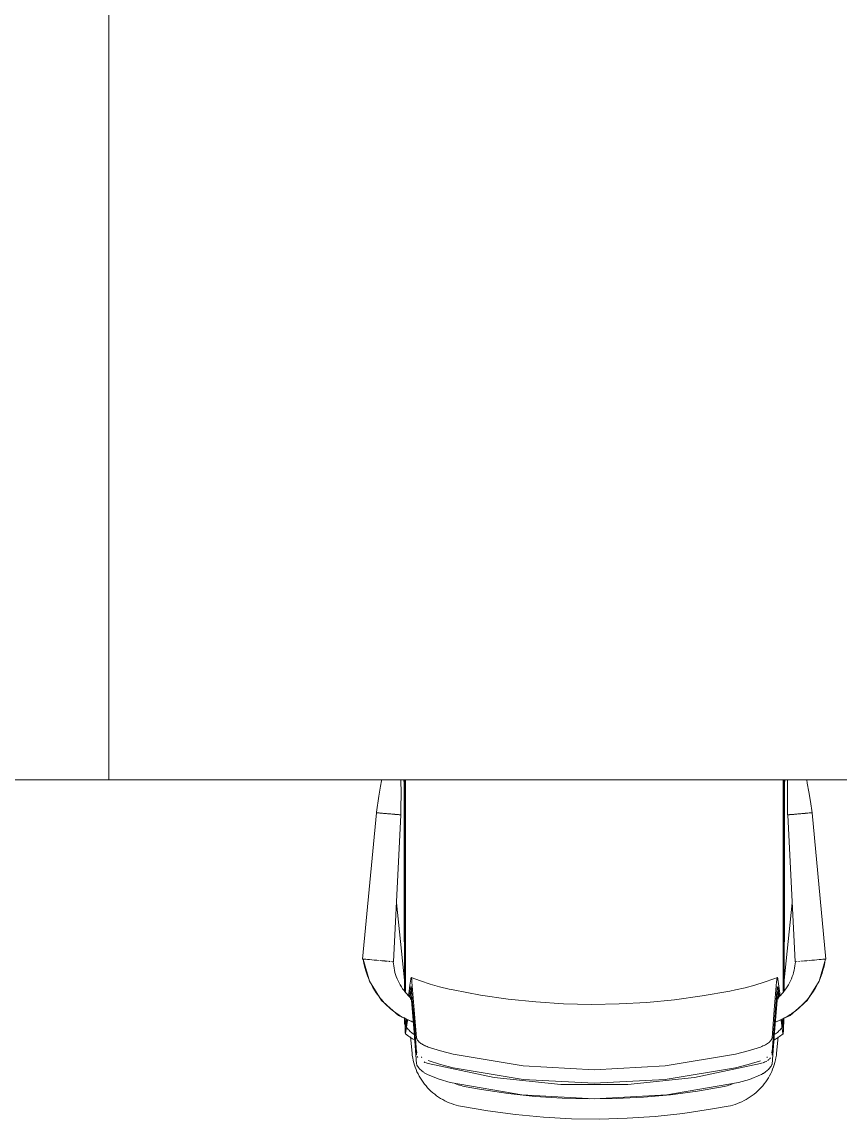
# Model space of a CAD drawing. Header units: millimetres. Extents: x 155927 to 317870, y -36033 to 97293.
# Drawn here: x 193351 to 194409, y 10769 to 12188 of the extents above; entities that cross this region are included whole.
import ezdxf

# ---------------------------------------------------------------- set-up
doc = ezdxf.new("R2010")
doc.units = ezdxf.units.MM
doc.header["$MEASUREMENT"] = 0
doc.layers.add('I-FURN', color=8, linetype='CONTINUOUS', lineweight=9)

msp = doc.modelspace()

# ---------------------------------------------------------------- linework, layer by layer
at = {"layer": 'I-FURN'}
for p, q in [((193463.4, 12607.5), (193463.4, 11207.5)), ((190813.4, 11207.5), (196113.4, 11207.5)), ((193814.7, 11199.6), (193812.5, 11186.6)), ((193815.8, 11206.2), (193814.7, 11199.6)), ((193816.1, 11207.5), (193815.8, 11206.2)), ((193840.9, 11202.6), (193840.8, 11207.5)), ((193841.1, 11195.1), (193840.9, 11202.6)), ((193845.1, 11203.1), (193844.6, 11207.5)), ((193845.1, 10998.1), (193845.1, 11207.5)), ((193845.7, 11207.5), (193845.7, 10937.3)), ((193846.8, 11207.5), (193846.8, 10935.9)), ((194335.3, 10935.9), (194335.3, 11207.5)), ((194336, 11207.5), (194336, 10937.3)), ((194337.3, 11207.5), (194336.9, 11203.1)), ((194336.9, 10998.1), (194336.9, 11207.5)), ((194340.7, 11195.1), (194340.9, 11202.6)), ((194340.9, 11202.6), (194341, 11207.5)), ((194366.4, 11203.5), (194365.7, 11207.5)), ((194368.3, 11192.3), (194366.4, 11203.5)), ((193812.5, 11186.6), (193809.3, 11165.8)), ((193841, 11175.4), (193841.1, 11186.2)), ((193841.1, 11186.2), (193841.1, 11195.1)), ((194340.7, 11186.2), (194340.7, 11195.1)), ((194340.8, 11175.4), (194340.7, 11186.2)), ((194370.4, 11179.6), (194368.3, 11192.3)), ((193840.8, 11162.3), (193841, 11175.4)), ((194341, 11162.3), (194340.8, 11175.4)), ((194372.6, 11165.1), (194370.4, 11179.6)), ((193791.3, 10975.8), (193809.2, 11165.1)), ((193809.2, 11165.1), (193791.3, 10975.8)), ((193809.3, 11165.8), (193809.2, 11165.1)), ((193840.8, 11162.3), (193831.2, 10972.3)), ((193831.2, 10972.3), (193840.8, 11162.3)), ((194350.8, 10972.3), (194341.2, 11162.3)), ((194341.2, 11162.3), (194350.8, 10972.3)), ((194372.7, 11165.1), (194390.6, 10975.8)), ((194390.6, 10975.8), (194372.7, 11165.1)), ((193835, 11048.5), (193845.4, 10948.5)), ((194336.5, 10948.4), (194346.9, 11048.5)), ((193845.1, 10998.1), (193845.5, 10998.1)), ((193845.5, 10998.1), (193845.4, 10935.6)), ((193845.4, 10962.3), (193845.4, 10998.1)), ((194336.5, 10935.6), (194336.4, 10998.1)), ((194336.4, 10998.1), (194336.9, 10998.1)), ((194336.5, 10998.1), (194336.6, 10962.3)), ((193791.6, 10975.8), (193791.3, 10975.8)), ((193792.4, 10975.7), (193791.6, 10975.8)), ((193792.2, 10975.7), (193800.1, 10947.2)), ((193800.1, 10947.2), (193792.2, 10975.7)), ((193800.1, 10947.2), (193792.2, 10975.7)), ((193792.2, 10975.7), (193800.1, 10947.2)), ((193793.7, 10975.6), (193792.4, 10975.7)), ((193795.5, 10975.5), (193793.7, 10975.6)), ((193797.8, 10975.3), (193795.5, 10975.5)), ((193800.4, 10975), (193797.8, 10975.3)), ((193803.3, 10974.8), (193800.4, 10975)), ((193806.4, 10974.5), (193803.3, 10974.8)), ((193809.6, 10974.2), (193806.4, 10974.5)), ((193812.9, 10973.9), (193809.6, 10974.2)), ((193816.2, 10973.7), (193813.9, 10973.8)), ((193818.8, 10973.4), (193816.2, 10973.7)), ((193822.2, 10973.1), (193819.3, 10973.4)), ((193827, 10972.7), (193824.8, 10972.9)), ((193830.1, 10972.4), (193828.8, 10972.5)), ((193830.9, 10972.4), (193830.1, 10972.4)), ((193831.2, 10972.3), (193830.9, 10972.4)), ((194351, 10972.4), (194350.8, 10972.3)), ((194351.8, 10972.4), (194351, 10972.4)), ((194353.2, 10972.5), (194351.8, 10972.4)), ((194357.2, 10972.9), (194355, 10972.7)), ((194357.2, 10972.9), (194355, 10972.7)), ((194362.7, 10973.4), (194358.5, 10973)), ((194362.7, 10973.4), (194359.8, 10973.1)), ((194365.8, 10973.7), (194363.1, 10973.4)), ((194365.5, 10973.6), (194363.2, 10973.4)), ((194368, 10973.8), (194365.8, 10973.7)), ((194372.3, 10974.2), (194369, 10973.9)), ((194375.6, 10974.5), (194372.3, 10974.2)), ((194378.7, 10974.8), (194375.6, 10974.5)), ((194381.6, 10975), (194378.7, 10974.8)), ((194384.2, 10975.3), (194381.6, 10975)), ((194389.8, 10975.7), (194381.8, 10947.2)), ((194381.8, 10947.2), (194389.8, 10975.7)), ((194389.8, 10975.7), (194381.8, 10947.2)), ((194381.8, 10947.2), (194389.8, 10975.7)), ((194386.4, 10975.5), (194384.2, 10975.3)), ((194388.2, 10975.6), (194386.4, 10975.5)), ((194389.5, 10975.7), (194388.2, 10975.6)), ((194390.3, 10975.8), (194389.5, 10975.7)), ((194390.6, 10975.8), (194390.3, 10975.8)), ((193845.4, 10935.7), (193845.4, 10962.3)), ((194336.6, 10962.3), (194336.6, 10935.7)), ((193800.1, 10947.2), (193815.8, 10922.2)), ((193815.8, 10922.2), (193800.1, 10947.2)), ((193810.2, 10931.1), (193800.1, 10947.2)), ((193800.1, 10947.2), (193815.8, 10922.2)), ((193853.6, 10949.8), (193852.6, 10942.1)), ((193854.3, 10952.1), (193866.3, 10947.6)), ((193858.2, 10910), (193855.2, 10946.4)), ((193866.3, 10947.6), (193878.6, 10943.5)), ((194298.5, 10942.1), (194310.8, 10945.9)), ((194310.8, 10945.9), (194323, 10950.3)), ((194323, 10950.3), (194327.7, 10952.1)), ((194326.7, 10946.4), (194323.8, 10910)), ((194329.6, 10940.7), (194328.4, 10949.8)), ((194381.8, 10947.2), (194366.2, 10922.2)), ((194366.2, 10922.2), (194381.8, 10947.2)), ((194366.2, 10922.2), (194381.8, 10947.2)), ((194381.8, 10947.2), (194371.8, 10931.1)), ((193845.7, 10937.3), (193845.7, 10935.1)), ((193846.8, 10935.9), (193846.8, 10933.8)), ((193851.5, 10934.4), (193850.8, 10928.7)), ((193852.6, 10942.1), (193851.5, 10934.4)), ((193851.9, 10927.8), (193853.2, 10937.4)), ((193853, 10927.1), (193853.8, 10932.3)), ((193853.8, 10939.8), (193855.8, 10939)), ((193854.8, 10934), (193858, 10895)), ((193878.6, 10943.5), (193890.9, 10940)), ((193890.9, 10940), (193903.4, 10936.9)), ((193903.4, 10936.9), (193908.4, 10935.8)), ((193908.4, 10935.8), (193943.8, 10929.2)), ((194230.6, 10928), (194266.1, 10934.3)), ((194266.1, 10934.3), (194273.5, 10935.8)), ((194273.5, 10935.8), (194286.1, 10938.7)), ((194286.1, 10938.7), (194298.5, 10942.1)), ((194324, 10895), (194327.2, 10934)), ((194326.1, 10939), (194328.1, 10939.8)), ((194328.2, 10932.2), (194328.9, 10927.2)), ((194328.8, 10937.4), (194330.1, 10927.8)), ((194330.8, 10931.7), (194329.6, 10940.7)), ((194331.1, 10928.7), (194330.8, 10931.7)), ((194335.3, 10934), (194335.3, 10935.9)), ((194336, 10937.3), (194336, 10934.7)), ((193815.8, 10922.2), (193811.9, 10928.5)), ((193815.8, 10922.2), (193837.9, 10902.7)), ((193837.9, 10902.7), (193815.8, 10922.2)), ((193821.3, 10917.3), (193815.8, 10922.2)), ((193815.8, 10922.2), (193837.9, 10902.7)), ((193853.3, 10925.1), (193853.1, 10923.6)), ((193857.9, 10881.3), (193854.6, 10922)), ((193855, 10929.3), (193858, 10891.5)), ((193943.8, 10929.2), (193979.4, 10924.1)), ((193979.4, 10924.1), (194015.2, 10920.3)), ((194015.2, 10920.3), (194051.2, 10918)), ((194051.2, 10918), (194087.2, 10917.1)), ((194087.2, 10917.1), (194123.2, 10917.7)), ((194123.2, 10917.7), (194159.1, 10919.7)), ((194159.1, 10919.7), (194194.9, 10923.1)), ((194194.9, 10923.1), (194230.6, 10928)), ((194324, 10891.4), (194327, 10929.2)), ((194327.3, 10922), (194324.1, 10881.3)), ((194328.8, 10923.8), (194328.7, 10925.1)), ((194366.2, 10922.2), (194344.1, 10902.7)), ((194344.1, 10902.7), (194366.2, 10922.2)), ((194344.1, 10902.7), (194366.2, 10922.2)), ((194366.2, 10922.2), (194360.6, 10917.3)), ((194370.1, 10928.5), (194366.2, 10922.2)), ((193837.9, 10902.7), (193832.4, 10907.6)), ((193837.9, 10902.7), (193856.8, 10894)), ((193856.8, 10894), (193837.9, 10902.7)), ((193844.5, 10899.7), (193837.9, 10902.7)), ((193837.9, 10902.7), (193856.8, 10894)), ((193861.2, 10873.6), (193858.2, 10910)), ((194323.8, 10910), (194320.8, 10873.5)), ((194344.1, 10902.7), (194325.1, 10894)), ((194325.1, 10894), (194344.1, 10902.7)), ((194325.1, 10894), (194344.1, 10902.7)), ((194344.1, 10902.7), (194337.4, 10899.7)), ((194349.6, 10907.6), (194344.1, 10902.7)), ((193845.7, 10900.1), (193845.7, 10891.5)), ((193846, 10898.7), (193845.7, 10891.5)), ((193846.4, 10884.9), (193846.2, 10891.5)), ((193846.5, 10891.5), (193846.5, 10889.5)), ((193849.3, 10896.5), (193846.9, 10879.5)), ((193846.9, 10887.8), (193847.4, 10894)), ((193847.8, 10888.1), (193847.2, 10889)), ((193847.4, 10894), (193847.8, 10897.5)), ((193847.4, 10889.4), (193848.5, 10896.8)), ((193848.6, 10886.9), (193847.8, 10888.1)), ((193849.5, 10885.8), (193848.6, 10886.9)), ((193858, 10895), (193861.2, 10855.9)), ((193858, 10891.5), (193861.2, 10851.7)), ((194320.8, 10855.9), (194324, 10895)), ((194320.8, 10851.6), (194324, 10891.4)), ((194333.4, 10887), (194332.6, 10885.9)), ((194335, 10879.5), (194332.7, 10896.3)), ((194333.4, 10896.6), (194334.2, 10891.2)), ((194334.2, 10888.2), (194333.4, 10887)), ((194334.2, 10897.1), (194334.6, 10894)), ((194334.2, 10891.2), (194334.4, 10890.2)), ((194334.3, 10888.2), (194334.2, 10888.2)), ((194334.5, 10888.6), (194334.3, 10888.2)), ((194334.4, 10890.2), (194334.5, 10889.3)), ((194334.7, 10888.9), (194334.5, 10888.6)), ((194334.6, 10894), (194335.1, 10887.8)), ((194334.7, 10891.3), (194336, 10891.6)), ((194335.4, 10889.5), (194335.5, 10891.6)), ((194335.8, 10891.6), (194335.6, 10884.9)), ((194336, 10891.6), (194335.8, 10898.4)), ((194336, 10898.6), (194336, 10891.6)), ((193850.9, 10876), (193846.8, 10879)), ((193850.4, 10884.7), (193849.5, 10885.8)), ((193851.4, 10883.7), (193850.4, 10884.7)), ((193855.8, 10872.7), (193850.9, 10876)), ((193852.4, 10882.6), (193851.4, 10883.7)), ((193853.4, 10881.7), (193852.4, 10882.6)), ((193853.1, 10875.1), (193855.3, 10854)), ((193854.5, 10880.7), (193853.4, 10881.7)), ((193855.6, 10879.8), (193854.5, 10880.7)), ((193856.8, 10879), (193855.6, 10879.8)), ((193858, 10878.2), (193856.8, 10879)), ((193861.2, 10840.1), (193857.9, 10881.3)), ((194324.1, 10881.3), (194320.8, 10840)), ((194325.5, 10879.2), (194324.4, 10878.4)), ((194326.6, 10880), (194325.5, 10879.2)), ((194330.4, 10875.5), (194325.5, 10872.3)), ((194327.7, 10880.9), (194326.6, 10880)), ((194326.7, 10854), (194328.9, 10875.1)), ((194328.8, 10881.8), (194327.7, 10880.9)), ((194329.8, 10882.8), (194328.8, 10881.8)), ((194330.8, 10883.8), (194329.8, 10882.8)), ((194335.2, 10879), (194330.4, 10875.5)), ((194331.7, 10884.8), (194330.8, 10883.8)), ((194332.6, 10885.9), (194331.7, 10884.8)), ((193858.7, 10871), (193855.8, 10872.7)), ((193892.2, 10857), (193876.2, 10862)), ((194305.8, 10862), (194289.8, 10857)), ((194325.5, 10872.3), (194323.3, 10871)), ((193855.3, 10854), (193855.6, 10850.9)), ((193855.6, 10850.9), (193856.2, 10847.8)), ((193856.2, 10847.8), (193856.8, 10844.7)), ((193856.8, 10844.7), (193857.5, 10841.7)), ((193876.2, 10844.4), (193892.2, 10839.4)), ((193908.4, 10852.9), (193892.2, 10857)), ((193999.2, 10837.7), (193908.4, 10852.9)), ((194273.5, 10852.8), (194182.7, 10837.7)), ((194289.8, 10857), (194273.5, 10852.8)), ((194324.5, 10842.1), (194325.3, 10845.2)), ((194325.3, 10845.2), (194325.9, 10848.2)), ((194325.9, 10848.2), (194326.4, 10851.3)), ((194326.4, 10851.3), (194326.7, 10854)), ((193857.5, 10841.7), (193858.4, 10838.7)), ((193858.4, 10838.7), (193859.4, 10835.8)), ((193859.4, 10835.8), (193860.5, 10832.8)), ((193860.5, 10832.8), (193861.7, 10830)), ((193876.2, 10840.7), (193961.3, 10822.7)), ((193892.2, 10839.4), (193908.4, 10835.2)), ((193908.4, 10835.2), (193999.2, 10820.1)), ((194091, 10832.6), (193999.2, 10837.7)), ((194182.7, 10837.7), (194091, 10832.6)), ((194182.7, 10820.1), (194273.5, 10835.2)), ((194220.7, 10822.7), (194305.8, 10840.7)), ((194273.5, 10835.2), (194289.8, 10839.3)), ((194289.8, 10839.3), (194305.8, 10844.3)), ((194319.1, 10827.6), (194320.4, 10830.4)), ((194320.4, 10830.4), (194321.6, 10833.3)), ((194321.6, 10833.3), (194322.7, 10836.2)), ((194322.7, 10836.2), (194323.7, 10839.1)), ((194323.7, 10839.1), (194324.5, 10842.1)), ((193861.7, 10830), (193863.1, 10827.2)), ((193863.1, 10827.2), (193864.5, 10824.4)), ((193864.5, 10824.4), (193866.1, 10821.7)), ((193866.1, 10821.7), (193867.8, 10819.1)), ((193867.8, 10819.1), (193869.5, 10816.5)), ((193869.5, 10816.5), (193871.4, 10814)), ((193890.2, 10820.2), (193876.2, 10825.9)), ((193904.7, 10816), (193890.2, 10820.2)), ((193997.3, 10800.2), (193904.7, 10816)), ((193961.3, 10822.7), (194047.6, 10813.7)), ((193999.2, 10820.1), (194091, 10815)), ((194091, 10815), (194182.7, 10820.1)), ((194134.3, 10813.7), (194220.7, 10822.7)), ((194277.3, 10816), (194184.6, 10800.2)), ((194291.8, 10820.1), (194277.3, 10816)), ((194305.8, 10825.9), (194291.8, 10820.1)), ((194310.8, 10814.3), (194312.7, 10816.9)), ((194312.7, 10816.9), (194314.4, 10819.4)), ((194314.4, 10819.4), (194316.1, 10822.1)), ((194316.1, 10822.1), (194317.6, 10824.8)), ((194317.6, 10824.8), (194319.1, 10827.6)), ((193871.4, 10814), (193873.4, 10811.6)), ((193873.4, 10811.6), (193875.4, 10809.2)), ((193875.4, 10809.2), (193877.6, 10807)), ((193877.6, 10807), (193879.8, 10804.8)), ((193879.8, 10804.8), (193882.2, 10802.7)), ((193882.2, 10802.7), (193884.6, 10800.8)), ((193912.9, 10814), (193911, 10814.8)), ((193914.9, 10813.2), (193912.9, 10814)), ((193916.8, 10812.6), (193914.9, 10813.2)), ((193918.8, 10812), (193916.8, 10812.6)), ((193920.8, 10811.4), (193918.8, 10812)), ((193922.9, 10811), (193920.8, 10811.4)), ((193945, 10807), (193922.9, 10811)), ((193979.7, 10801.8), (193945, 10807)), ((194014.6, 10798.1), (193979.7, 10801.8)), ((194047.6, 10813.7), (194134.3, 10813.7)), ((194224.5, 10805), (194189.7, 10800.3)), ((194259.1, 10811), (194224.5, 10805)), ((194260.8, 10811.4), (194259.1, 10811)), ((194262.8, 10811.9), (194260.8, 10811.4)), ((194264.8, 10812.5), (194262.8, 10811.9)), ((194266.8, 10813.1), (194264.8, 10812.5)), ((194268.7, 10813.9), (194266.8, 10813.1)), ((194270.6, 10814.7), (194268.7, 10813.9)), ((194297.7, 10801), (194300.1, 10803)), ((194300.1, 10803), (194302.4, 10805.1)), ((194302.4, 10805.1), (194304.7, 10807.3)), ((194304.7, 10807.3), (194306.8, 10809.6)), ((194306.8, 10809.6), (194308.9, 10811.9)), ((194308.9, 10811.9), (194310.8, 10814.3)), ((193884.6, 10800.8), (193887.1, 10798.9)), ((193887.1, 10798.9), (193889.6, 10797.1)), ((193889.6, 10797.1), (193892.3, 10795.4)), ((193892.3, 10795.4), (193895, 10793.9)), ((193895, 10793.9), (193897.7, 10792.4)), ((193897.7, 10792.4), (193900.5, 10791.1)), ((193900.5, 10791.1), (193903.4, 10789.8)), ((193903.4, 10789.8), (193906.3, 10788.7)), ((193906.3, 10788.7), (193909.3, 10787.7)), ((193909.3, 10787.7), (193912.3, 10786.8)), ((194091, 10794.9), (193997.3, 10800.2)), ((194049.6, 10795.7), (194014.6, 10798.1)), ((194084.6, 10794.8), (194049.6, 10795.7)), ((194119.7, 10795.2), (194084.6, 10794.8)), ((194184.6, 10800.2), (194091, 10794.9)), ((194154.8, 10797.1), (194119.7, 10795.2)), ((194189.7, 10800.3), (194154.8, 10797.1)), ((194270.1, 10786.9), (194273.1, 10787.8)), ((194273.1, 10787.8), (194276.1, 10788.8)), ((194276.1, 10788.8), (194279, 10790)), ((194279, 10790), (194281.8, 10791.2)), ((194281.8, 10791.2), (194284.6, 10792.6)), ((194284.6, 10792.6), (194287.4, 10794.1)), ((194287.4, 10794.1), (194290.1, 10795.7)), ((194290.1, 10795.7), (194292.7, 10797.4)), ((194292.7, 10797.4), (194295.2, 10799.1)), ((194295.2, 10799.1), (194297.7, 10801)), ((193912.3, 10786.8), (193915.3, 10786)), ((193915.3, 10786), (193917.9, 10785.5)), ((193917.9, 10785.5), (193953.5, 10779.3)), ((193953.5, 10779.3), (193989.3, 10774.5)), ((193989.3, 10774.5), (194025.3, 10771.1)), ((194169.7, 10772.2), (194205.6, 10776.1)), ((194205.6, 10776.1), (194241.3, 10781.4)), ((194241.3, 10781.4), (194264.1, 10785.5)), ((194264.1, 10785.5), (194267.1, 10786.1)), ((194267.1, 10786.1), (194270.1, 10786.9)), ((194025.3, 10771.1), (194061.4, 10769.2)), ((194061.4, 10769.2), (194097.5, 10768.8)), ((194097.5, 10768.8), (194133.6, 10769.8)), ((194133.6, 10769.8), (194169.7, 10772.2))]:
    msp.add_line(p, q, dxfattribs=at)
msp.add_ellipse((194090.6, 11402.6), major_axis=(825, 0), ratio=0.648816, start_param=4.410918, end_param=4.412924, dxfattribs=at)
for points, knots in [([(193809.2, 11165.1), (193809.2, 11165.1), (193809.9, 11165), (193812.2, 11164.8), (193814.1, 11164.7), (193814.8, 11164.6)], [-1, -1, -1, -1, -0.8888889, -0.7777778, -0.722393, -0.722393, -0.722393, -0.722393]), ([(193825, 11163.7), (193824.1, 11163.8), (193821.3, 11164), (193817.8, 11164.3), (193815.6, 11164.5), (193814.9, 11164.6)], [-0.4999756, -0.4999756, -0.4999756, -0.4999756, -0.4444444, -0.3333333, -0.2779256, -0.2779256, -0.2779256, -0.2779256]), ([(193825, 11163.7), (193825.9, 11163.6), (193827.7, 11163.5), (193830.4, 11163.2), (193832.9, 11163), (193835.2, 11162.8), (193837.1, 11162.7), (193838.7, 11162.5), (193840.3, 11162.4), (193840.8, 11162.3), (193840.8, 11162.3)], [-0.4999756, -0.4999756, -0.4999756, -0.4999756, -0.4444444, -0.3888889, -0.3333333, -0.2777778, -0.2222222, -0.1666667, -0.1111111, 0, 0, 0, 0]), ([(193840.8, 11162.3), (193840.8, 11162.3), (193840.6, 11162.4), (193839.7, 11162.4), (193837.3, 11162.6), (193832.3, 11163.1), (193827.7, 11163.5), (193825, 11163.7)], [-1, -1, -1, -1, -0.9444444, -0.8888889, -0.7777778, -0.6666667, -0.5, -0.5, -0.5, -0.5]), ([(194343.1, 11162.5), (194342.7, 11162.5), (194341.5, 11162.4), (194341, 11162.3), (194341, 11162.3)], [-0.1666667, -0.1666667, -0.1666667, -0.1666667, -0.1111111, 0, 0, 0, 0]), ([(194351.4, 11163.2), (194350.5, 11163.2), (194348.9, 11163), (194347.5, 11162.9), (194346.8, 11162.8)], [-0.3888889, -0.3888889, -0.3888889, -0.3888889, -0.3333333, -0.2816289, -0.2816289, -0.2816289, -0.2816289]), ([(193792.2, 10975.7), (193794.2, 10961), (193802.1, 10939.7), (193820.7, 10916.6), (193837.5, 10903.1), (193850.1, 10896.7), (193856.4, 10894.3)], [-1, -1, -1, -1, -0.7, -0.55, -0.4, -0.2610856, -0.2610856, -0.2610856, -0.2610856]), ([(193823.5, 10973), (193823.4, 10973), (193823.2, 10973), (193822.8, 10973.1), (193822.1, 10973.1), (193821.2, 10973.2), (193820.1, 10973.3), (193819.5, 10973.4), (193819.3, 10973.4)], [-0.77777778, -0.77777778, -0.77777778, -0.77777778, -0.77083333, -0.76388889, -0.75, -0.72222222, -0.69444444, -0.67778327, -0.67778327, -0.67778327, -0.67778327]), ([(193827.1, 10972.7), (193827, 10972.7), (193826.6, 10972.7), (193826, 10972.8), (193825.5, 10972.8), (193825.3, 10972.9)], [-0.86453357, -0.86453357, -0.86453357, -0.86453357, -0.86111111, -0.83333333, -0.82062906, -0.82062906, -0.82062906, -0.82062906]), ([(193831, 10972.4), (193831.4, 10965), (193834.7, 10950.1), (193844.3, 10934.8), (193851.4, 10927.5), (193852.7, 10926.2)], [0, 0, 0, 0, 0.25, 0.5, 0.5570619, 0.5570619, 0.5570619, 0.5570619]), ([(194325.5, 10894.3), (194331.8, 10896.7), (194346.6, 10904.2), (194366.8, 10921.6), (194382.9, 10946.7), (194388.4, 10965.9), (194389.8, 10975.7)], [0.2610854, 0.2610854, 0.2610854, 0.2610854, 0.4, 0.6, 0.8, 1, 1, 1, 1]), ([(194329.2, 10926.2), (194330.6, 10927.5), (194337.7, 10934.8), (194347.3, 10950.1), (194350.6, 10965), (194351, 10972.4)], [0.4429331, 0.4429331, 0.4429331, 0.4429331, 0.5, 0.75, 1, 1, 1, 1]), ([(194334.5, 10889.3), (194334.6, 10889.1), (194334.7, 10888.8), (194334.8, 10889.1), (194335, 10890.8), (194335.1, 10893.5), (194335.2, 10895.2), (194335.2, 10896.2)], [0, 0, 0, 0, 0.166667, 0.333333, 0.666667, 0.833333, 1, 1, 1, 1]), ([(193876.2, 10862), (193875.3, 10862.3), (193874, 10862.8), (193872.4, 10863.5), (193871.2, 10864.1), (193870, 10864.7), (193868.5, 10865.6), (193865.7, 10867.4), (193863.1, 10869.7), (193861.5, 10872), (193861.2, 10873.1), (193861.2, 10873.6)], [-1, -1, -1, -1, -0.892857, -0.839286, -0.785714, -0.732143, -0.678571, -0.571429, -0.285714, -0.142857, 0, 0, 0, 0]), ([(194320.8, 10873.5), (194320.7, 10872.8), (194320, 10871.2), (194317.3, 10868.1), (194313.4, 10865.4), (194309.2, 10863.3), (194306.9, 10862.4), (194305.8, 10862)], [-1, -1, -1, -1, -0.785714, -0.571429, -0.285714, -0.142857, 0, 0, 0, 0]), ([(193876.2, 10825.9), (193875, 10826.5), (193872.7, 10827.7), (193868.6, 10830.4), (193865.4, 10833.3), (193863.5, 10835.5), (193862.7, 10836.6), (193862.2, 10837.4), (193861.8, 10838.1), (193861.4, 10839), (193861.2, 10839.7), (193861.2, 10840.1)], [0, 0, 0, 0, 0.142857, 0.285714, 0.571429, 0.678571, 0.732143, 0.785714, 0.839286, 0.892857, 1, 1, 1, 1]), ([(194320.8, 10840), (194320.7, 10839.5), (194320.4, 10838.3), (194318.7, 10835.6), (194316.1, 10832.8), (194313.3, 10830.5), (194311.9, 10829.5), (194310.8, 10828.7), (194309.6, 10827.9), (194307.9, 10826.9), (194306.7, 10826.3), (194305.8, 10825.9)], [0, 0, 0, 0, 0.142857, 0.285714, 0.571429, 0.678571, 0.732143, 0.785714, 0.839286, 0.892857, 1, 1, 1, 1])]:
    msp.add_open_spline(points, degree=3, knots=knots, dxfattribs=at)
for points in [[(193814.8, 11164.6), (193814.1, 11164.7), (193812.8, 11164.8), (193811.3, 11164.9), (193810.1, 11165), (193809.4, 11165.1), (193809.2, 11165.1), (193809.2, 11165.1)], [(193814.9, 11164.6), (193815.6, 11164.5), (193816.3, 11164.5), (193817.1, 11164.4)], [(193817.1, 11164.4), (193817.9, 11164.3), (193818.7, 11164.3), (193819.6, 11164.2)], [(193819.6, 11164.2), (193820.5, 11164.1), (193822.2, 11164), (193824.1, 11163.8), (193825, 11163.7)], [(194341, 11162.3), (194341, 11162.3), (194341.1, 11162.3), (194341.3, 11162.4)], [(194344.7, 11162.7), (194344.2, 11162.6), (194343.7, 11162.6), (194343.3, 11162.5)], [(194346.7, 11162.8), (194346, 11162.8), (194345.4, 11162.7), (194344.9, 11162.7)], [(194349.1, 11163), (194349.8, 11163.1), (194350.6, 11163.2), (194351.4, 11163.2)], [(194351.6, 11163.2), (194352.4, 11163.3), (194353.2, 11163.4), (194354.1, 11163.5)], [(194354.1, 11163.5), (194353.2, 11163.4), (194352.4, 11163.3), (194351.6, 11163.3)], [(194354.2, 11163.5), (194355.1, 11163.6), (194355.9, 11163.6), (194356.8, 11163.7)], [(194356.8, 11163.7), (194355.9, 11163.6), (194355.1, 11163.6), (194354.2, 11163.5)], [(194359.5, 11164), (194358.7, 11163.9), (194357.8, 11163.8), (194357, 11163.7)], [(194357, 11163.7), (194357.8, 11163.8), (194358.7, 11163.9), (194359.5, 11163.9)], [(194359.7, 11164), (194360.6, 11164), (194361.4, 11164.1), (194362.2, 11164.2)], [(194362.2, 11164.2), (194361.4, 11164.1), (194360.6, 11164), (194359.7, 11164)], [(194366.9, 11164.6), (194365.6, 11164.5), (194364, 11164.4), (194362.4, 11164.2)], [(194362.4, 11164.2), (194363.2, 11164.3), (194363.9, 11164.3), (194364.7, 11164.4)], [(194364.8, 11164.4), (194366.4, 11164.5), (194367.7, 11164.7), (194368.9, 11164.8)], [(194369, 11164.8), (194370.2, 11164.9), (194372.1, 11165), (194372.7, 11165.1), (194372.7, 11165.1)], [(193818.8, 10973.4), (193818.1, 10973.5), (193817.3, 10973.6), (193816.5, 10973.6)], [(193855.2, 10946.4), (193855.1, 10947.9), (193854.8, 10950.4), (193854.4, 10952.2), (193854, 10952.1), (193853.7, 10950.8), (193853.6, 10949.8)], [(194327.9, 10951.8), (194327.8, 10952.2), (194327.5, 10952.2), (194327.1, 10950.4), (194326.9, 10947.9), (194326.7, 10946.4)], [(194328.4, 10949.8), (194328.2, 10950.8), (194328.1, 10951.4), (194328, 10951.8)], [(193853.2, 10937.4), (193853.3, 10938.4), (193853.6, 10939.8), (193854, 10939.9), (193854.4, 10938.1), (193854.6, 10935.6), (193854.8, 10934)], [(193853.8, 10932.3), (193853.9, 10933.2), (193854.2, 10934.2), (193854.6, 10933.2), (193854.8, 10930.8), (193855, 10929.3)], [(194327, 10929.2), (194327.1, 10930.8), (194327.4, 10933.1), (194327.8, 10934.1), (194328, 10933.1), (194328.2, 10932.2)], [(194327.2, 10934), (194327.3, 10935.6), (194327.6, 10938.1), (194328, 10939.9), (194328.4, 10939.8), (194328.7, 10938.4), (194328.8, 10937.4)], [(193854.6, 10922), (193854.5, 10923.7), (193854.2, 10926.2), (193853.7, 10927.3), (193853.4, 10926.1), (193853.3, 10925.1)], [(194328.7, 10925.1), (194328.5, 10926.1), (194328.2, 10927.3), (194327.8, 10926.2), (194327.5, 10923.7), (194327.3, 10922)], [(193846.5, 10889.5), (193846.6, 10888.3), (193846.7, 10886.8), (193846.8, 10887.2), (193846.9, 10887.8)], [(193846.7, 10896.1), (193846.8, 10894.3), (193846.9, 10891.3), (193847.1, 10889.7), (193847.1, 10889.3)], [(193847.1, 10889.3), (193847.2, 10889), (193847.3, 10888.8), (193847.4, 10889.1), (193847.4, 10889.4)], [(194335.1, 10887.8), (194335.2, 10887.2), (194335.3, 10886.8), (194335.4, 10888.3), (194335.4, 10889.5)], [(193846.9, 10879.5), (193846.9, 10879.1), (193846.8, 10878.8), (193846.6, 10879.6), (193846.5, 10881.7), (193846.4, 10883.7), (193846.4, 10884.9)], [(194335.6, 10884.9), (194335.6, 10883.7), (194335.5, 10881.7), (194335.3, 10879.6), (194335.2, 10878.8), (194335.1, 10879.1), (194335, 10879.5)], [(193861.2, 10855.9), (193861.2, 10855.4), (193861.4, 10854.9), (193861.7, 10854.4)], [(193861.8, 10849.8), (193862, 10849.4), (193862.4, 10848.9), (193862.7, 10848.4)], [(193866.9, 10849), (193867.2, 10848.8), (193867.6, 10848.6), (193867.9, 10848.4)], [(194314.1, 10848.4), (194314.4, 10848.6), (194314.7, 10848.8), (194315, 10849)], [(194315.1, 10844.6), (194315.7, 10844.9), (194316.2, 10845.3), (194316.7, 10845.7)], [(194317.4, 10846.3), (194317.9, 10846.8), (194318.4, 10847.3), (194318.8, 10847.8)], [(194320.3, 10854.3), (194320.6, 10854.9), (194320.7, 10855.4), (194320.8, 10855.9)], [(193870.8, 10842.6), (193871.4, 10842.3), (193872.1, 10842), (193872.7, 10841.8)], [(193873.4, 10841.6), (193874.3, 10841.2), (193875.2, 10841), (193876.2, 10840.7)], [(194305.8, 10840.7), (194306.8, 10840.9), (194307.7, 10841.2), (194308.7, 10841.6)], [(194309.2, 10841.7), (194309.9, 10842), (194310.7, 10842.3), (194311.4, 10842.6)], [(194312.3, 10843.1), (194312.9, 10843.3), (194313.4, 10843.6), (194313.9, 10843.8)]]:
    msp.add_open_spline(points, degree=3, dxfattribs=at)

doc.saveas('drawing.dxf')
